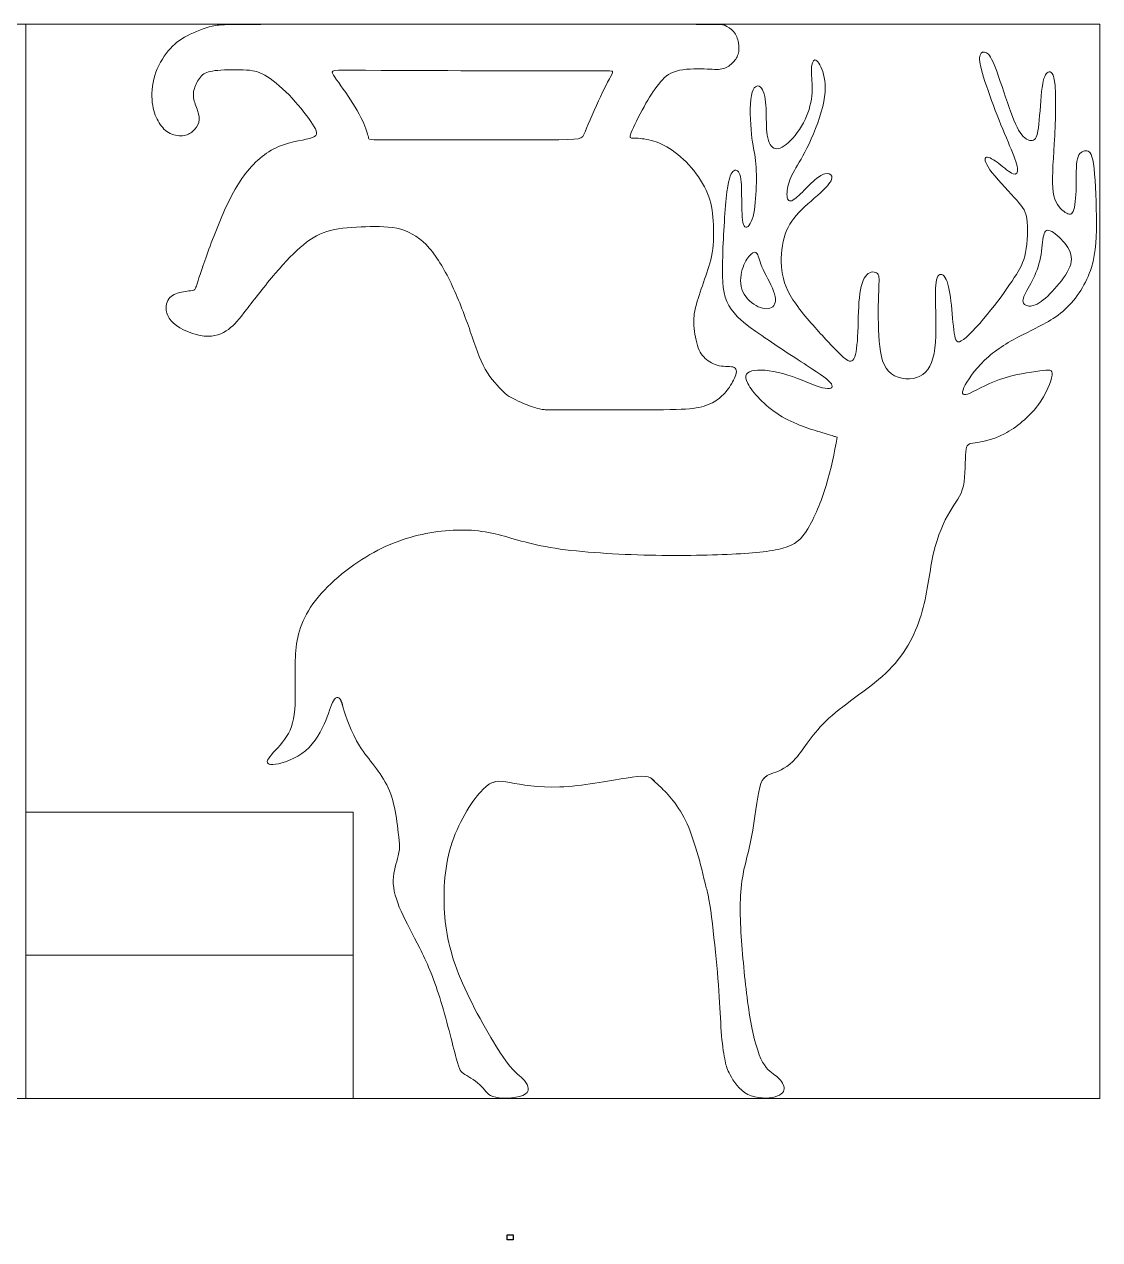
# Model space of a CAD drawing. Header units: centimetres. Extents: x 198 to 498, y 93 to 263.
# Drawn here: x 348 to 498.2, y 93.2 to 262.9 of the extents above; entities that cross this region are included whole.
import ezdxf

# ---------------------------------------------------------------- set-up
doc = ezdxf.new("R2010")
doc.units = ezdxf.units.CM
doc.header["$MEASUREMENT"] = 0
doc.header["$XCLIPFRAME"] = 0
doc.layers.add('layer 1', color=7, linetype='Continuous')
picture_1 = doc.add_image_def('image3.jpg', size_in_pixel=(4555, 3487))

msp = doc.modelspace()

# ---------------------------------------------------------------- linework, layer by layer
at = {"layer": 'layer 1', "color": 250, "lineweight": 9}
for points, knots in [([(348.23172, 112.93583), (348.23172, 112.93583), (198.23172, 112.93583), (198.23172, 112.93583), (198.23172, 112.93583), (198.23172, 112.93583), (198.23172, 262.93583), (198.23172, 262.93583), (198.23172, 262.93583), (198.23172, 262.93583), (348.23172, 262.93583), (348.23172, 262.93583), (348.23172, 262.93583), (348.23172, 262.93583), (348.23172, 112.93583), (348.23172, 112.93583)], [0, 0, 0, 0, 0.2, 0.2, 0.2, 0.2, 0.4, 0.4, 0.4, 0.4, 0.6, 0.6, 0.6, 0.6, 1, 1, 1, 1]), ([(498.23172, 112.93583), (498.23172, 112.93583), (348.23172, 112.93583), (348.23172, 112.93583), (348.23172, 112.93583), (348.23172, 112.93583), (348.23172, 262.93583), (348.23172, 262.93583), (348.23172, 262.93583), (348.23172, 262.93583), (498.23172, 262.93583), (498.23172, 262.93583), (498.23172, 262.93583), (498.23172, 262.93583), (498.23172, 112.93583), (498.23172, 112.93583)], [0, 0, 0, 0, 0.2, 0.2, 0.2, 0.2, 0.4, 0.4, 0.4, 0.4, 0.6, 0.6, 0.6, 0.6, 1, 1, 1, 1]), ([(414.8683, 211.70034), (414.29619, 212.26652), (413.22374, 213.33897), (412.40529, 214.7783), (412.40529, 214.7783), (411.58685, 216.21763), (411.02241, 218.02386), (410.31685, 220.05586), (410.31685, 220.05586), (409.61129, 222.08786), (408.76463, 224.34564), (407.80507, 226.40586), (407.80507, 226.40586), (406.84552, 228.46609), (405.77307, 230.32875), (404.58774, 231.68342), (404.58774, 231.68342), (403.40241, 233.03809), (402.10418, 233.88475), (400.6084, 234.30808), (400.6084, 234.30808), (399.11263, 234.73142), (397.41929, 234.73142), (395.69773, 234.67497), (395.69773, 234.67497), (393.97618, 234.61853), (392.2264, 234.50564), (390.78706, 234.13875), (390.78706, 234.13875), (389.34773, 233.77186), (388.21884, 233.15098), (387.00528, 232.1632), (387.00528, 232.1632), (385.79173, 231.17542), (384.4935, 229.82075), (383.08239, 228.15564), (383.08239, 228.15564), (381.67128, 226.49053), (380.14728, 224.51497), (379.07483, 223.13208), (379.07483, 223.13208), (378.00239, 221.7492), (377.38151, 220.95897), (376.53484, 220.33808), (376.53484, 220.33808), (375.68817, 219.71719), (374.61573, 219.26564), (373.15611, 219.41064), (373.15611, 219.41064), (371.69649, 219.55564), (369.84969, 220.29719), (368.85574, 221.19713), (368.85574, 221.19713), (367.86179, 222.09708), (367.72068, 223.15542), (367.88296, 223.88919), (367.88296, 223.88919), (368.04524, 224.62297), (368.5109, 225.0322), (369.1803, 225.29642), (369.1803, 225.29642), (369.8497, 225.56064), (370.72282, 225.67986), (371.21583, 225.73947), (371.21583, 225.73947), (371.70884, 225.79908), (371.82173, 225.79908), (371.94873, 226.08836), (371.94873, 226.08836), (372.07573, 226.37764), (372.21684, 226.95619), (372.75306, 228.54369), (372.75306, 228.54369), (373.28928, 230.13119), (374.2206, 232.72764), (375.22248, 235.16886), (375.22248, 235.16886), (376.22437, 237.61008), (377.29682, 239.89608), (378.66559, 241.75874), (378.66559, 241.75874), (380.03437, 243.62141), (381.69949, 245.06075), (383.53393, 245.85097), (383.53393, 245.85097), (385.36838, 246.64119), (387.37215, 246.7823), (388.26115, 247.12096), (388.26115, 247.12096), (389.15015, 247.45963), (388.92438, 247.99586), (388.28938, 248.96952), (388.28938, 248.96952), (387.65438, 249.94319), (386.61015, 251.3543), (385.43893, 252.61019), (385.43893, 252.61019), (384.26771, 253.86608), (382.96948, 254.96675), (381.96759, 255.61586), (381.96759, 255.61586), (380.96571, 256.26497), (380.26015, 256.46253), (379.0607, 256.54719), (379.0607, 256.54719), (377.86126, 256.63186), (376.16792, 256.60364), (375.04608, 256.50486), (375.04608, 256.50486), (373.92425, 256.40608), (373.37391, 256.23675), (372.92941, 255.86986), (372.92941, 255.86986), (372.48491, 255.50297), (372.14625, 254.93852), (371.92047, 254.37408), (371.92047, 254.37408), (371.69469, 253.80964), (371.5818, 253.24519), (371.66646, 252.65958), (371.66646, 252.65958), (371.75113, 252.07397), (372.03336, 251.46719), (372.22386, 250.88158), (372.22386, 250.88158), (372.41436, 250.29597), (372.51313, 249.73152), (372.40024, 249.24469), (372.40024, 249.24469), (372.28735, 248.75786), (371.9628, 248.34863), (371.57474, 248.01702), (371.57474, 248.01702), (371.18669, 247.68541), (370.73513, 247.43141), (370.12835, 247.37496), (370.12835, 247.37496), (369.52158, 247.31852), (368.75957, 247.45963), (368.15279, 247.81946), (368.15279, 247.81946), (367.54602, 248.1793), (367.09446, 248.75785), (366.71346, 249.44224), (366.71346, 249.44224), (366.33246, 250.12663), (366.02202, 250.91686), (365.90207, 252.00341), (365.90207, 252.00341), (365.78213, 253.08997), (365.85268, 254.47286), (366.24779, 255.77814), (366.24779, 255.77814), (366.64291, 257.08342), (367.36257, 258.31108), (368.13163, 259.23536), (368.13163, 259.23536), (368.90069, 260.15964), (369.71913, 260.78053), (370.79157, 261.34671), (370.79157, 261.34671), (371.86402, 261.91289), (373.19047, 262.42436), (374.28408, 262.68009), (374.28408, 262.68009), (375.37769, 262.93583), (376.23847, 262.93583), (388.07063, 262.93583), (388.07063, 262.93583), (399.9028, 262.93583), (422.70636, 262.93583), (434.13692, 262.93583), (434.13692, 262.93583), (445.56749, 262.93583), (445.62507, 262.93583), (445.91576, 262.78677), (445.91576, 262.78677), (446.20645, 262.63772), (446.73026, 262.33962), (447.09463, 261.9106), (447.09463, 261.9106), (447.45901, 261.48158), (447.66397, 260.92166), (447.76644, 260.36173), (447.76644, 260.36173), (447.86892, 259.8018), (447.86892, 259.24187), (447.72129, 258.75419), (447.72129, 258.75419), (447.57366, 258.26651), (447.27839, 257.85107), (446.89595, 257.48982), (446.89595, 257.48982), (446.51351, 257.12858), (446.04389, 256.82153), (445.44783, 256.70412), (445.44783, 256.70412), (444.85178, 256.58672), (444.1293, 256.65896), (442.97331, 256.69508), (442.97331, 256.69508), (441.81733, 256.73121), (440.22785, 256.73121), (439.09896, 256.40609), (439.09896, 256.40609), (437.97007, 256.08097), (437.30177, 255.43073), (436.63347, 254.59083), (436.63347, 254.59083), (435.96517, 253.75094), (435.29686, 252.7214), (434.5834, 251.42995), (434.5834, 251.42995), (433.86994, 250.1385), (433.11133, 248.58514), (432.80354, 247.81381), (432.80354, 247.81381), (432.49576, 247.04248), (432.63882, 247.05317), (433.10722, 247.04308), (433.10722, 247.04308), (433.57562, 247.03299), (434.36937, 247.00213), (435.25352, 246.80369), (435.25352, 246.80369), (436.13767, 246.60525), (437.11222, 246.23925), (438.13748, 245.59322), (438.13748, 245.59322), (439.16274, 244.9472), (440.23872, 244.02116), (441.1824, 242.92314), (441.1824, 242.92314), (442.12608, 241.82512), (442.93747, 240.55511), (443.44459, 239.3248), (443.44459, 239.3248), (443.95171, 238.09449), (444.15455, 236.90386), (444.24715, 235.48393), (444.24715, 235.48393), (444.33976, 234.064), (444.32212, 232.41477), (444.10604, 231.03452), (444.10604, 231.03452), (443.88997, 229.65428), (443.47545, 228.54302), (443.05212, 227.34357), (443.05212, 227.34357), (442.62879, 226.14413), (442.19663, 224.85649), (441.91441, 223.87312), (441.91441, 223.87312), (441.63219, 222.88975), (441.4999, 222.21066), (441.53077, 221.24052), (441.53077, 221.24052), (441.56164, 220.27038), (441.75566, 219.0092), (442.05111, 218.08316), (442.05111, 218.08316), (442.34657, 217.15712), (442.74344, 216.56621), (443.30788, 216.1076), (443.30788, 216.1076), (443.87233, 215.64899), (444.60435, 215.32267), (445.39245, 215.21683), (445.39245, 215.21683), (446.18055, 215.111), (447.02473, 215.22566), (447.33341, 214.93021), (447.33341, 214.93021), (447.6421, 214.63476), (447.41529, 213.9292), (447.09021, 213.25892), (447.09021, 213.25892), (446.76514, 212.58865), (446.3418, 211.95364), (445.85232, 211.42006), (445.85232, 211.42006), (445.36284, 210.88649), (444.80722, 210.45434), (444.12812, 210.09715), (444.12812, 210.09715), (443.44902, 209.73997), (442.64645, 209.45774), (441.41173, 209.3034), (441.41173, 209.3034), (440.17701, 209.14906), (438.51014, 209.1226), (435.02205, 209.10937), (435.02205, 209.10937), (431.53396, 209.09614), (426.22465, 209.09614), (423.57881, 209.09393), (423.57881, 209.09393), (420.93297, 209.09172), (420.9506, 209.08731), (420.64853, 209.12479), (420.64853, 209.12479), (420.34646, 209.16227), (419.72469, 209.24164), (418.82731, 209.56355), (418.82731, 209.56355), (417.92993, 209.88547), (416.75695, 210.44991), (416.13456, 210.76209), (416.13456, 210.76209), (415.51218, 211.07427), (415.44041, 211.13417), (414.8683, 211.70034)], [0, 0, 0, 0, 0.012658228, 0.012658228, 0.012658228, 0.012658228, 0.025316456, 0.025316456, 0.025316456, 0.025316456, 0.037974684, 0.037974684, 0.037974684, 0.037974684, 0.050632911, 0.050632911, 0.050632911, 0.050632911, 0.063291139, 0.063291139, 0.063291139, 0.063291139, 0.075949367, 0.075949367, 0.075949367, 0.075949367, 0.088607595, 0.088607595, 0.088607595, 0.088607595, 0.101265823, 0.101265823, 0.101265823, 0.101265823, 0.113924051, 0.113924051, 0.113924051, 0.113924051, 0.126582278, 0.126582278, 0.126582278, 0.126582278, 0.139240506, 0.139240506, 0.139240506, 0.139240506, 0.151898734, 0.151898734, 0.151898734, 0.151898734, 0.164556962, 0.164556962, 0.164556962, 0.164556962, 0.17721519, 0.17721519, 0.17721519, 0.17721519, 0.189873418, 0.189873418, 0.189873418, 0.189873418, 0.202531646, 0.202531646, 0.202531646, 0.202531646, 0.215189873, 0.215189873, 0.215189873, 0.215189873, 0.227848101, 0.227848101, 0.227848101, 0.227848101, 0.240506329, 0.240506329, 0.240506329, 0.240506329, 0.253164557, 0.253164557, 0.253164557, 0.253164557, 0.265822785, 0.265822785, 0.265822785, 0.265822785, 0.278481013, 0.278481013, 0.278481013, 0.278481013, 0.291139241, 0.291139241, 0.291139241, 0.291139241, 0.303797468, 0.303797468, 0.303797468, 0.303797468, 0.316455696, 0.316455696, 0.316455696, 0.316455696, 0.329113924, 0.329113924, 0.329113924, 0.329113924, 0.341772152, 0.341772152, 0.341772152, 0.341772152, 0.35443038, 0.35443038, 0.35443038, 0.35443038, 0.367088608, 0.367088608, 0.367088608, 0.367088608, 0.379746835, 0.379746835, 0.379746835, 0.379746835, 0.392405063, 0.392405063, 0.392405063, 0.392405063, 0.405063291, 0.405063291, 0.405063291, 0.405063291, 0.417721519, 0.417721519, 0.417721519, 0.417721519, 0.430379747, 0.430379747, 0.430379747, 0.430379747, 0.443037975, 0.443037975, 0.443037975, 0.443037975, 0.455696203, 0.455696203, 0.455696203, 0.455696203, 0.46835443, 0.46835443, 0.46835443, 0.46835443, 0.481012658, 0.481012658, 0.481012658, 0.481012658, 0.493670886, 0.493670886, 0.493670886, 0.493670886, 0.506329114, 0.506329114, 0.506329114, 0.506329114, 0.518987342, 0.518987342, 0.518987342, 0.518987342, 0.53164557, 0.53164557, 0.53164557, 0.53164557, 0.544303797, 0.544303797, 0.544303797, 0.544303797, 0.556962025, 0.556962025, 0.556962025, 0.556962025, 0.569620253, 0.569620253, 0.569620253, 0.569620253, 0.582278481, 0.582278481, 0.582278481, 0.582278481, 0.594936709, 0.594936709, 0.594936709, 0.594936709, 0.607594937, 0.607594937, 0.607594937, 0.607594937, 0.620253165, 0.620253165, 0.620253165, 0.620253165, 0.632911392, 0.632911392, 0.632911392, 0.632911392, 0.64556962, 0.64556962, 0.64556962, 0.64556962, 0.658227848, 0.658227848, 0.658227848, 0.658227848, 0.670886076, 0.670886076, 0.670886076, 0.670886076, 0.683544304, 0.683544304, 0.683544304, 0.683544304, 0.696202532, 0.696202532, 0.696202532, 0.696202532, 0.708860759, 0.708860759, 0.708860759, 0.708860759, 0.721518987, 0.721518987, 0.721518987, 0.721518987, 0.734177215, 0.734177215, 0.734177215, 0.734177215, 0.746835443, 0.746835443, 0.746835443, 0.746835443, 0.759493671, 0.759493671, 0.759493671, 0.759493671, 0.772151899, 0.772151899, 0.772151899, 0.772151899, 0.784810127, 0.784810127, 0.784810127, 0.784810127, 0.797468354, 0.797468354, 0.797468354, 0.797468354, 0.810126582, 0.810126582, 0.810126582, 0.810126582, 0.82278481, 0.82278481, 0.82278481, 0.82278481, 0.835443038, 0.835443038, 0.835443038, 0.835443038, 0.848101266, 0.848101266, 0.848101266, 0.848101266, 0.860759494, 0.860759494, 0.860759494, 0.860759494, 0.873417722, 0.873417722, 0.873417722, 0.873417722, 0.886075949, 0.886075949, 0.886075949, 0.886075949, 0.898734177, 0.898734177, 0.898734177, 0.898734177, 0.911392405, 0.911392405, 0.911392405, 0.911392405, 0.924050633, 0.924050633, 0.924050633, 0.924050633, 0.936708861, 0.936708861, 0.936708861, 0.936708861, 0.949367089, 0.949367089, 0.949367089, 0.949367089, 0.962025316, 0.962025316, 0.962025316, 0.962025316, 0.974683544, 0.974683544, 0.974683544, 0.974683544, 1, 1, 1, 1]), ([(443.27494, 142.37642), (443.36004, 142.12959), (443.44632, 141.80009), (443.53371, 141.37351), (443.53371, 141.37351), (443.85027, 139.82839), (444.18184, 137.00955), (444.46078, 134.37156), (444.46078, 134.37156), (444.73964, 131.73356), (444.96568, 129.2764), (445.10131, 127.14339), (445.10131, 127.14339), (445.23702, 125.01038), (445.28232, 123.20153), (445.4135, 121.68845), (445.4135, 121.68845), (445.54468, 120.17528), (445.76175, 118.95799), (445.91549, 118.17602), (445.91549, 118.17602), (446.06932, 117.39397), (446.15982, 117.04726), (446.60448, 116.23325), (446.60448, 116.23325), (447.04921, 115.41924), (447.8481, 114.13793), (449.06907, 113.51236), (449.06907, 113.51236), (450.29013, 112.88679), (451.93328, 112.91687), (452.91309, 113.18068), (452.91309, 113.18068), (453.89289, 113.4445), (454.20944, 113.94197), (454.1491, 114.47712), (454.1491, 114.47712), (454.08885, 115.01227), (453.65172, 115.58503), (453.07888, 116.04481), (453.07888, 116.04481), (452.50612, 116.50458), (451.79757, 116.8513), (451.15388, 118.01775), (451.15388, 118.01775), (450.51019, 119.18411), (449.93137, 121.17022), (449.46099, 123.82898), (449.46099, 123.82898), (448.9907, 126.48774), (448.62886, 129.81916), (448.35001, 133.1129), (448.35001, 133.1129), (448.07115, 136.40663), (447.87519, 139.66267), (448.139, 142.30819), (448.139, 142.30819), (448.40282, 144.95371), (449.12642, 146.98878), (449.60875, 149.4685), (449.60875, 149.4685), (450.09118, 151.94822), (450.33243, 154.8726), (450.75444, 156.4102), (450.75444, 156.4102), (451.17653, 157.94781), (451.77954, 158.09847), (452.6538, 158.39998), (452.6538, 158.39998), (453.52814, 158.70148), (454.67374, 159.15365), (455.8043, 160.45), (455.8043, 160.45), (456.93494, 161.74644), (458.05037, 163.88706), (460.40199, 166.02758), (460.40199, 166.02758), (462.75361, 168.16811), (466.34124, 170.30873), (468.81344, 172.79589), (468.81344, 172.79589), (471.28573, 175.28313), (472.6425, 178.11709), (473.44147, 180.98112), (473.44147, 180.98112), (474.24044, 183.84525), (474.4817, 186.73945), (475.03941, 189.15132), (475.03941, 189.15132), (475.59721, 191.56327), (476.47147, 193.49271), (477.28548, 194.8494), (477.28548, 194.8494), (478.09949, 196.20608), (478.85326, 196.99001), (479.18493, 198.47481), (479.18493, 198.47481), (479.5166, 199.95968), (479.42618, 202.14542), (479.52421, 203.24581), (479.52421, 203.24581), (479.62223, 204.34628), (479.90869, 204.36141), (480.82064, 204.49704), (480.82064, 204.49704), (481.73268, 204.63275), (483.2702, 204.88896), (484.92839, 205.7557), (484.92839, 205.7557), (486.58658, 206.62253), (488.36535, 208.0998), (489.58633, 209.71269), (489.58633, 209.71269), (490.80739, 211.32567), (491.47073, 213.07428), (491.57619, 213.92598), (491.57619, 213.92598), (491.68173, 214.77768), (491.22956, 214.73247), (489.86527, 214.54403), (489.86527, 214.54403), (488.50106, 214.35559), (486.22482, 214.024), (484.25761, 213.33058), (484.25761, 213.33058), (482.29039, 212.63715), (480.63229, 211.58197), (479.78059, 211.30311), (479.78059, 211.30311), (478.92889, 211.02425), (478.8836, 211.52163), (479.44883, 212.56929), (479.44883, 212.56929), (480.01415, 213.61696), (481.18992, 215.21473), (482.68223, 216.5186), (482.68223, 216.5186), (484.17463, 217.82255), (485.98348, 218.83252), (487.87148, 219.78216), (487.87148, 219.78216), (489.75956, 220.73188), (491.72677, 221.62127), (493.38112, 223.12862), (493.38112, 223.12862), (495.03555, 224.63606), (496.37719, 226.76147), (497.07062, 228.96977), (497.07062, 228.96977), (497.76404, 231.17815), (497.80925, 233.46943), (497.77156, 236.14136), (497.77156, 236.14136), (497.73388, 238.81328), (497.61329, 241.86593), (497.36076, 243.48643), (497.36076, 243.48643), (497.10831, 245.10693), (496.7239, 245.29529), (496.28293, 245.2764), (496.28293, 245.2764), (495.84204, 245.2576), (495.34457, 245.03156), (495.12596, 244.13456), (495.12596, 244.13456), (494.90744, 243.23765), (494.96769, 241.66997), (494.94128, 240.20774), (494.94128, 240.20774), (494.91496, 238.74551), (494.8019, 237.38882), (494.51919, 236.79709), (494.51919, 236.79709), (494.23658, 236.20545), (493.7844, 236.37885), (493.21532, 236.8235), (493.21532, 236.8235), (492.64624, 237.26824), (491.96042, 237.98423), (491.73045, 239.51047), (491.73045, 239.51047), (491.50056, 241.0367), (491.72669, 243.3732), (491.89248, 246.25988), (491.89248, 246.25988), (492.05827, 249.14657), (492.16373, 252.58353), (491.99794, 254.39999), (491.99794, 254.39999), (491.83214, 256.21646), (491.39493, 256.41242), (491.03317, 256.23902), (491.03317, 256.23902), (490.67142, 256.0657), (490.38496, 255.52303), (490.189, 254.11353), (490.189, 254.11353), (489.99303, 252.70412), (489.88758, 250.42787), (489.73682, 248.99581), (489.73682, 248.99581), (489.58607, 247.56375), (489.39011, 246.97587), (488.97554, 246.77991), (488.97554, 246.77991), (488.56106, 246.58395), (487.92788, 246.77991), (487.34, 247.51854), (487.34, 247.51854), (486.75212, 248.25718), (486.20944, 249.53849), (485.57626, 251.3323), (485.57626, 251.3323), (484.94317, 253.12621), (484.21966, 255.43253), (483.67699, 256.84194), (483.67699, 256.84194), (483.13432, 258.25144), (482.77248, 258.76404), (482.40312, 258.96752), (482.40312, 258.96752), (482.03384, 259.171), (481.65696, 259.06545), (481.51373, 258.63584), (481.51373, 258.63584), (481.3705, 258.20623), (481.461, 257.45247), (481.85292, 256.08827), (481.85292, 256.08827), (482.24484, 254.72406), (482.93827, 252.74932), (483.64674, 250.91021), (483.64674, 250.91021), (484.35529, 249.07119), (485.0788, 247.36779), (485.65164, 245.98846), (485.65164, 245.98846), (486.22448, 244.60921), (486.64657, 243.55403), (486.74451, 242.86812), (486.74451, 242.86812), (486.84253, 242.1823), (486.6164, 241.86567), (486.12646, 242.05411), (486.12646, 242.05411), (485.6366, 242.24255), (484.88284, 242.93598), (484.15924, 243.48617), (484.15924, 243.48617), (483.43573, 244.03637), (482.74231, 244.44342), (482.41064, 244.36804), (482.41064, 244.36804), (482.07905, 244.29266), (482.10922, 243.73486), (482.90058, 242.62687), (482.90058, 242.62687), (483.69203, 241.51896), (485.24468, 239.86085), (486.27721, 238.76038), (486.27721, 238.76038), (487.30983, 237.65999), (487.82242, 237.11731), (488.03719, 235.83216), (488.03719, 235.83216), (488.25203, 234.54709), (488.16905, 232.51954), (487.88267, 231.07987), (487.88267, 231.07987), (487.59629, 229.64029), (487.10635, 228.78859), (486.30746, 227.56377), (486.30746, 227.56377), (485.50858, 226.33903), (484.40058, 224.74109), (483.04766, 223.05274), (483.04766, 223.05274), (481.69482, 221.36446), (480.09688, 219.58569), (479.19245, 218.91482), (479.19245, 218.91482), (478.28802, 218.24404), (478.07693, 218.68126), (477.91114, 219.81934), (477.91114, 219.81934), (477.74535, 220.9575), (477.62476, 222.79653), (477.44384, 224.29644), (477.44384, 224.29644), (477.26301, 225.79636), (477.02175, 226.957), (476.65239, 227.5524), (476.65239, 227.5524), (476.28312, 228.14789), (475.78565, 228.17806), (475.52936, 227.53736), (475.52936, 227.53736), (475.27314, 226.89675), (475.25802, 225.58527), (475.30323, 223.58037), (475.30323, 223.58037), (475.34852, 221.57547), (475.45398, 218.87722), (475.09975, 216.98538), (475.09975, 216.98538), (474.74551, 215.09354), (473.9315, 214.00819), (472.67275, 213.60115), (472.67275, 213.60115), (471.41409, 213.19418), (469.71069, 213.46552), (468.73089, 214.49805), (468.73089, 214.49805), (467.75108, 215.53067), (467.49479, 217.32457), (467.38172, 219.47262), (467.38172, 219.47262), (467.26874, 221.62076), (467.29882, 224.12304), (467.35907, 225.66817), (467.35907, 225.66817), (467.41941, 227.2133), (467.50991, 227.80118), (467.20841, 228.11772), (467.20841, 228.11772), (466.9069, 228.43427), (466.21348, 228.47956), (465.69336, 227.95945), (465.69336, 227.95945), (465.17334, 227.43942), (464.82662, 226.35408), (464.66083, 224.74861), (464.66083, 224.74861), (464.49504, 223.14324), (464.51008, 221.01775), (464.41966, 219.34452), (464.41966, 219.34452), (464.32924, 217.67129), (464.1332, 216.45023), (463.75632, 216.05079), (463.75632, 216.05079), (463.37952, 215.65134), (462.82172, 216.07335), (462.16598, 216.68388), (462.16598, 216.68388), (461.51033, 217.29441), (460.75657, 218.09329), (459.49406, 219.46878), (459.49406, 219.46878), (458.23163, 220.84435), (456.46029, 222.79653), (455.37495, 224.48104), (455.37495, 224.48104), (454.2896, 226.16564), (453.89007, 227.58257), (453.78077, 229.12018), (453.78077, 229.12018), (453.67155, 230.65778), (453.85238, 232.31597), (454.31216, 233.64249), (454.31216, 233.64249), (454.77194, 234.96909), (455.51057, 235.96394), (456.59592, 237.03425), (456.59592, 237.03425), (457.68127, 238.10455), (459.11333, 239.25015), (459.91982, 240.0792), (459.91982, 240.0792), (460.72631, 240.90834), (460.90715, 241.42085), (460.8016, 241.7374), (460.8016, 241.7374), (460.69615, 242.05394), (460.30414, 242.17461), (459.83684, 242.05403), (459.83684, 242.05403), (459.36954, 241.93344), (458.82687, 241.5716), (458.19369, 240.99124), (458.19369, 240.99124), (457.5606, 240.41088), (456.83709, 239.61199), (456.21904, 239.03915), (456.21904, 239.03915), (455.60099, 238.46631), (455.08848, 238.1196), (454.80962, 238.31556), (454.80962, 238.31556), (454.53077, 238.51152), (454.48547, 239.25015), (454.6211, 240.01896), (454.6211, 240.01896), (454.75681, 240.78776), (455.07344, 241.58664), (455.59347, 242.52876), (455.59347, 242.52876), (456.11358, 243.47096), (456.83709, 244.55631), (457.64358, 246.26723), (457.64358, 246.26723), (458.45007, 247.97823), (459.33937, 250.31473), (459.69361, 252.15384), (459.69361, 252.15384), (460.04784, 253.99295), (459.86701, 255.3345), (459.55038, 256.32944), (459.55038, 256.32944), (459.23383, 257.32437), (458.78166, 257.9725), (458.46503, 257.9725), (458.46503, 257.9725), (458.14848, 257.9725), (457.96765, 257.32437), (457.96004, 256.47267), (457.96004, 256.47267), (457.95252, 255.62097), (458.1184, 254.5657), (458.05054, 253.38233), (458.05054, 253.38233), (457.98269, 252.19904), (457.68127, 250.88765), (457.07826, 249.6289), (457.07826, 249.6289), (456.47534, 248.37024), (455.57082, 247.16422), (454.75681, 246.41807), (454.75681, 246.41807), (453.9428, 245.67191), (453.21929, 245.38545), (452.69918, 245.64926), (452.69918, 245.64926), (452.17915, 245.91308), (451.86252, 246.72709), (451.74193, 247.85765), (451.74193, 247.85765), (451.62135, 248.98821), (451.69673, 250.4354), (451.60622, 251.64133), (451.60622, 251.64133), (451.51581, 252.84726), (451.2596, 253.81203), (450.83751, 254.1813), (450.83751, 254.1813), (450.41542, 254.55066), (449.82753, 254.32453), (449.57876, 252.99793), (449.57876, 252.99793), (449.33007, 251.67141), (449.42057, 249.2445), (449.59388, 247.60135), (449.59388, 247.60135), (449.76728, 245.95829), (450.02349, 245.09907), (450.15912, 243.9157), (450.15912, 243.9157), (450.29483, 242.73241), (450.30996, 241.22497), (450.2421, 239.71754), (450.2421, 239.71754), (450.17425, 238.2101), (450.02349, 236.70266), (449.69182, 235.73038), (449.69182, 235.73038), (449.36024, 234.75809), (448.84764, 234.32096), (448.56879, 234.77313), (448.56879, 234.77313), (448.28993, 235.22539), (448.24472, 236.56703), (448.22959, 237.96893), (448.22959, 237.96893), (448.21455, 239.37082), (448.22968, 240.83305), (448.04876, 241.6621), (448.04876, 241.6621), (447.86784, 242.49124), (447.49104, 242.6872), (447.13672, 242.49124), (447.13672, 242.49124), (446.78249, 242.29528), (446.4509, 241.70731), (446.17196, 239.52158), (446.17196, 239.52158), (445.8931, 237.33584), (445.66689, 233.55216), (445.56887, 230.66547), (445.56887, 230.66547), (445.47093, 227.77879), (445.50101, 225.78893), (446.14923, 224.23628), (446.14923, 224.23628), (446.79745, 222.68363), (448.06363, 221.5682), (450.18912, 220.05324), (450.18912, 220.05324), (452.31461, 218.53828), (455.29931, 216.6238), (457.32678, 215.29728), (457.32678, 215.29728), (459.35433, 213.97076), (460.42455, 213.23204), (460.74862, 212.71193), (460.74862, 212.71193), (461.07277, 212.1919), (460.65077, 211.89048), (459.49756, 212.1919), (459.49756, 212.1919), (458.34436, 212.49341), (456.46012, 213.39792), (454.65118, 213.96316), (454.65118, 213.96316), (452.84224, 214.52848), (451.10867, 214.75461), (450.01572, 214.61137), (450.01572, 214.61137), (448.92285, 214.46823), (448.47068, 213.95564), (449.09625, 212.75722), (449.09625, 212.75722), (449.72182, 211.55881), (451.42522, 209.67458), (453.49789, 208.37062), (453.49789, 208.37062), (455.57065, 207.06675), (458.01277, 206.34315), (459.41842, 205.925), (459.41842, 205.925), (460.82408, 205.50684), (461.19335, 205.39394), (461.37795, 205.33754), (461.37795, 205.33754), (461.56263, 205.28114), (461.56263, 205.28114), (461.56263, 205.28114)], [0, 0, 0, 0, 0.007407407, 0.007407407, 0.007407407, 0.007407407, 0.014814815, 0.014814815, 0.014814815, 0.014814815, 0.022222222, 0.022222222, 0.022222222, 0.022222222, 0.02962963, 0.02962963, 0.02962963, 0.02962963, 0.037037037, 0.037037037, 0.037037037, 0.037037037, 0.044444444, 0.044444444, 0.044444444, 0.044444444, 0.051851852, 0.051851852, 0.051851852, 0.051851852, 0.059259259, 0.059259259, 0.059259259, 0.059259259, 0.066666667, 0.066666667, 0.066666667, 0.066666667, 0.074074074, 0.074074074, 0.074074074, 0.074074074, 0.081481481, 0.081481481, 0.081481481, 0.081481481, 0.088888889, 0.088888889, 0.088888889, 0.088888889, 0.096296296, 0.096296296, 0.096296296, 0.096296296, 0.103703704, 0.103703704, 0.103703704, 0.103703704, 0.111111111, 0.111111111, 0.111111111, 0.111111111, 0.118518519, 0.118518519, 0.118518519, 0.118518519, 0.125925926, 0.125925926, 0.125925926, 0.125925926, 0.133333333, 0.133333333, 0.133333333, 0.133333333, 0.140740741, 0.140740741, 0.140740741, 0.140740741, 0.148148148, 0.148148148, 0.148148148, 0.148148148, 0.155555556, 0.155555556, 0.155555556, 0.155555556, 0.162962963, 0.162962963, 0.162962963, 0.162962963, 0.17037037, 0.17037037, 0.17037037, 0.17037037, 0.177777778, 0.177777778, 0.177777778, 0.177777778, 0.185185185, 0.185185185, 0.185185185, 0.185185185, 0.192592593, 0.192592593, 0.192592593, 0.192592593, 0.2, 0.2, 0.2, 0.2, 0.207407407, 0.207407407, 0.207407407, 0.207407407, 0.214814815, 0.214814815, 0.214814815, 0.214814815, 0.222222222, 0.222222222, 0.222222222, 0.222222222, 0.22962963, 0.22962963, 0.22962963, 0.22962963, 0.237037037, 0.237037037, 0.237037037, 0.237037037, 0.244444444, 0.244444444, 0.244444444, 0.244444444, 0.251851852, 0.251851852, 0.251851852, 0.251851852, 0.259259259, 0.259259259, 0.259259259, 0.259259259, 0.266666667, 0.266666667, 0.266666667, 0.266666667, 0.274074074, 0.274074074, 0.274074074, 0.274074074, 0.281481481, 0.281481481, 0.281481481, 0.281481481, 0.288888889, 0.288888889, 0.288888889, 0.288888889, 0.296296296, 0.296296296, 0.296296296, 0.296296296, 0.303703704, 0.303703704, 0.303703704, 0.303703704, 0.311111111, 0.311111111, 0.311111111, 0.311111111, 0.318518519, 0.318518519, 0.318518519, 0.318518519, 0.325925926, 0.325925926, 0.325925926, 0.325925926, 0.333333333, 0.333333333, 0.333333333, 0.333333333, 0.340740741, 0.340740741, 0.340740741, 0.340740741, 0.348148148, 0.348148148, 0.348148148, 0.348148148, 0.355555556, 0.355555556, 0.355555556, 0.355555556, 0.362962963, 0.362962963, 0.362962963, 0.362962963, 0.37037037, 0.37037037, 0.37037037, 0.37037037, 0.377777778, 0.377777778, 0.377777778, 0.377777778, 0.385185185, 0.385185185, 0.385185185, 0.385185185, 0.392592593, 0.392592593, 0.392592593, 0.392592593, 0.4, 0.4, 0.4, 0.4, 0.407407407, 0.407407407, 0.407407407, 0.407407407, 0.414814815, 0.414814815, 0.414814815, 0.414814815, 0.422222222, 0.422222222, 0.422222222, 0.422222222, 0.42962963, 0.42962963, 0.42962963, 0.42962963, 0.437037037, 0.437037037, 0.437037037, 0.437037037, 0.444444444, 0.444444444, 0.444444444, 0.444444444, 0.451851852, 0.451851852, 0.451851852, 0.451851852, 0.459259259, 0.459259259, 0.459259259, 0.459259259, 0.466666667, 0.466666667, 0.466666667, 0.466666667, 0.474074074, 0.474074074, 0.474074074, 0.474074074, 0.481481481, 0.481481481, 0.481481481, 0.481481481, 0.488888889, 0.488888889, 0.488888889, 0.488888889, 0.496296296, 0.496296296, 0.496296296, 0.496296296, 0.503703704, 0.503703704, 0.503703704, 0.503703704, 0.511111111, 0.511111111, 0.511111111, 0.511111111, 0.518518519, 0.518518519, 0.518518519, 0.518518519, 0.525925926, 0.525925926, 0.525925926, 0.525925926, 0.533333333, 0.533333333, 0.533333333, 0.533333333, 0.540740741, 0.540740741, 0.540740741, 0.540740741, 0.548148148, 0.548148148, 0.548148148, 0.548148148, 0.555555556, 0.555555556, 0.555555556, 0.555555556, 0.562962963, 0.562962963, 0.562962963, 0.562962963, 0.57037037, 0.57037037, 0.57037037, 0.57037037, 0.577777778, 0.577777778, 0.577777778, 0.577777778, 0.585185185, 0.585185185, 0.585185185, 0.585185185, 0.592592593, 0.592592593, 0.592592593, 0.592592593, 0.6, 0.6, 0.6, 0.6, 0.607407407, 0.607407407, 0.607407407, 0.607407407, 0.614814815, 0.614814815, 0.614814815, 0.614814815, 0.622222222, 0.622222222, 0.622222222, 0.622222222, 0.62962963, 0.62962963, 0.62962963, 0.62962963, 0.637037037, 0.637037037, 0.637037037, 0.637037037, 0.644444444, 0.644444444, 0.644444444, 0.644444444, 0.651851852, 0.651851852, 0.651851852, 0.651851852, 0.659259259, 0.659259259, 0.659259259, 0.659259259, 0.666666667, 0.666666667, 0.666666667, 0.666666667, 0.674074074, 0.674074074, 0.674074074, 0.674074074, 0.681481481, 0.681481481, 0.681481481, 0.681481481, 0.688888889, 0.688888889, 0.688888889, 0.688888889, 0.696296296, 0.696296296, 0.696296296, 0.696296296, 0.703703704, 0.703703704, 0.703703704, 0.703703704, 0.711111111, 0.711111111, 0.711111111, 0.711111111, 0.718518519, 0.718518519, 0.718518519, 0.718518519, 0.725925926, 0.725925926, 0.725925926, 0.725925926, 0.733333333, 0.733333333, 0.733333333, 0.733333333, 0.740740741, 0.740740741, 0.740740741, 0.740740741, 0.748148148, 0.748148148, 0.748148148, 0.748148148, 0.755555556, 0.755555556, 0.755555556, 0.755555556, 0.762962963, 0.762962963, 0.762962963, 0.762962963, 0.77037037, 0.77037037, 0.77037037, 0.77037037, 0.777777778, 0.777777778, 0.777777778, 0.777777778, 0.785185185, 0.785185185, 0.785185185, 0.785185185, 0.792592593, 0.792592593, 0.792592593, 0.792592593, 0.8, 0.8, 0.8, 0.8, 0.807407407, 0.807407407, 0.807407407, 0.807407407, 0.814814815, 0.814814815, 0.814814815, 0.814814815, 0.822222222, 0.822222222, 0.822222222, 0.822222222, 0.82962963, 0.82962963, 0.82962963, 0.82962963, 0.837037037, 0.837037037, 0.837037037, 0.837037037, 0.844444444, 0.844444444, 0.844444444, 0.844444444, 0.851851852, 0.851851852, 0.851851852, 0.851851852, 0.859259259, 0.859259259, 0.859259259, 0.859259259, 0.866666667, 0.866666667, 0.866666667, 0.866666667, 0.874074074, 0.874074074, 0.874074074, 0.874074074, 0.881481481, 0.881481481, 0.881481481, 0.881481481, 0.888888889, 0.888888889, 0.888888889, 0.888888889, 0.896296296, 0.896296296, 0.896296296, 0.896296296, 0.903703704, 0.903703704, 0.903703704, 0.903703704, 0.911111111, 0.911111111, 0.911111111, 0.911111111, 0.918518519, 0.918518519, 0.918518519, 0.918518519, 0.925925926, 0.925925926, 0.925925926, 0.925925926, 0.933333333, 0.933333333, 0.933333333, 0.933333333, 0.940740741, 0.940740741, 0.940740741, 0.940740741, 0.948148148, 0.948148148, 0.948148148, 0.948148148, 0.955555556, 0.955555556, 0.955555556, 0.955555556, 0.962962963, 0.962962963, 0.962962963, 0.962962963, 0.97037037, 0.97037037, 0.97037037, 0.97037037, 0.977777778, 0.977777778, 0.977777778, 0.977777778, 0.985185185, 0.985185185, 0.985185185, 0.985185185, 1, 1, 1, 1]), ([(421.0498, 246.81965), (416.13957, 246.82186), (406.24415, 246.82186), (401.26234, 246.80217), (401.26234, 246.80217), (396.28054, 246.78249), (396.21234, 246.74312), (396.11532, 247.0518), (396.11532, 247.0518), (396.01831, 247.36048), (395.89248, 248.01722), (395.43268, 249.06878), (395.43268, 249.06878), (394.97289, 250.12034), (394.17914, 251.56673), (393.27074, 252.9161), (393.27074, 252.9161), (392.36234, 254.26548), (391.33928, 255.51784), (391.0747, 256.0911), (391.0747, 256.0911), (390.81012, 256.66437), (391.304, 256.55853), (397.88331, 256.50561), (397.88331, 256.50561), (404.46262, 256.4527), (417.12735, 256.4527), (423.54791, 256.4527), (423.54791, 256.4527), (429.96847, 256.4527), (430.14485, 256.4527), (430.18013, 256.33804), (430.18013, 256.33804), (430.21541, 256.22339), (430.10957, 255.99409), (429.85381, 255.51784), (429.85381, 255.51784), (429.59805, 255.04159), (429.19235, 254.31839), (428.49341, 252.8257), (428.49341, 252.8257), (427.79448, 251.33301), (426.80229, 249.07083), (426.34368, 247.94194), (426.34368, 247.94194), (425.88507, 246.81305), (425.96003, 246.81745), (421.0498, 246.81965)], [0, 0, 0, 0, 0.076923077, 0.076923077, 0.076923077, 0.076923077, 0.153846154, 0.153846154, 0.153846154, 0.153846154, 0.230769231, 0.230769231, 0.230769231, 0.230769231, 0.307692308, 0.307692308, 0.307692308, 0.307692308, 0.384615385, 0.384615385, 0.384615385, 0.384615385, 0.461538462, 0.461538462, 0.461538462, 0.461538462, 0.538461538, 0.538461538, 0.538461538, 0.538461538, 0.615384615, 0.615384615, 0.615384615, 0.615384615, 0.692307692, 0.692307692, 0.692307692, 0.692307692, 0.769230769, 0.769230769, 0.769230769, 0.769230769, 0.846153846, 0.846153846, 0.846153846, 0.846153846, 1, 1, 1, 1]), ([(488.01061, 223.66335), (488.41766, 223.52773), (489.02058, 223.57293), (489.76674, 224.03271), (489.76674, 224.03271), (490.51298, 224.49249), (491.40236, 225.36675), (492.25406, 226.36168), (492.25406, 226.36168), (493.10576, 227.35661), (493.91977, 228.47204), (494.18359, 229.44433), (494.18359, 229.44433), (494.44741, 230.41661), (494.16094, 231.24575), (493.58058, 232.05976), (493.58058, 232.05976), (493.00022, 232.87377), (492.12596, 233.67266), (491.52295, 234.00433), (491.52295, 234.00433), (490.91994, 234.336), (490.58835, 234.20029), (490.40743, 233.49934), (490.40743, 233.49934), (490.22651, 232.7984), (490.19643, 231.53221), (489.96278, 230.35636), (489.96278, 230.35636), (489.72913, 229.1806), (489.29192, 228.09525), (488.79445, 227.12296), (488.79445, 227.12296), (488.29707, 226.15068), (487.73927, 225.29137), (487.56587, 224.70349), (487.56587, 224.70349), (487.39256, 224.11561), (487.60364, 223.79906), (488.01061, 223.66335)], [0, 0, 0, 0, 0.090909091, 0.090909091, 0.090909091, 0.090909091, 0.181818182, 0.181818182, 0.181818182, 0.181818182, 0.272727273, 0.272727273, 0.272727273, 0.272727273, 0.363636364, 0.363636364, 0.363636364, 0.363636364, 0.454545455, 0.454545455, 0.454545455, 0.454545455, 0.545454545, 0.545454545, 0.545454545, 0.545454545, 0.636363636, 0.636363636, 0.636363636, 0.636363636, 0.727272727, 0.727272727, 0.727272727, 0.727272727, 0.818181818, 0.818181818, 0.818181818, 0.818181818, 1, 1, 1, 1]), ([(450.38508, 230.90664), (450.59608, 230.55241), (450.73179, 229.75352), (451.21413, 228.69074), (451.21413, 228.69074), (451.69647, 227.62804), (452.52561, 226.30152), (452.82703, 225.30659), (452.82703, 225.30659), (453.12853, 224.31174), (452.90249, 223.6484), (452.38238, 223.36954), (452.38238, 223.36954), (451.86235, 223.09068), (451.04834, 223.19622), (450.2268, 223.66352), (450.2268, 223.66352), (449.40527, 224.13082), (448.57614, 224.95996), (448.25207, 225.96232), (448.25207, 225.96232), (447.928, 226.96478), (448.10884, 228.14063), (448.41786, 229.02241), (448.41786, 229.02241), (448.72689, 229.90428), (449.1641, 230.49216), (449.52586, 230.83127), (449.52586, 230.83127), (449.88761, 231.17046), (450.17408, 231.26096), (450.38508, 230.90664)], [0, 0, 0, 0, 0.111111111, 0.111111111, 0.111111111, 0.111111111, 0.222222222, 0.222222222, 0.222222222, 0.222222222, 0.333333333, 0.333333333, 0.333333333, 0.333333333, 0.444444444, 0.444444444, 0.444444444, 0.444444444, 0.555555556, 0.555555556, 0.555555556, 0.555555556, 0.666666667, 0.666666667, 0.666666667, 0.666666667, 0.777777778, 0.777777778, 0.777777778, 0.777777778, 1, 1, 1, 1]), ([(461.56263, 205.28114), (461.14054, 203.05019), (460.71845, 200.81916), (460.02502, 198.55804), (460.02502, 198.55804), (459.3316, 196.29693), (458.36683, 194.00556), (457.46232, 192.49812), (457.46232, 192.49812), (456.55789, 190.99069), (455.7138, 190.26718), (453.99527, 189.78475), (453.99527, 189.78475), (452.27683, 189.30241), (449.68405, 189.06124), (446.18674, 188.91049), (446.18674, 188.91049), (442.68953, 188.75974), (438.28789, 188.69949), (433.67515, 188.85016), (433.67515, 188.85016), (429.06242, 189.00091), (424.2386, 189.36275), (420.80172, 189.99584), (420.80172, 189.99584), (417.36476, 190.62893), (415.31465, 191.53345), (412.87261, 191.98562), (412.87261, 191.98562), (410.43058, 192.43787), (407.59662, 192.43787), (404.67225, 191.92537), (404.67225, 191.92537), (401.74779, 191.41286), (398.73291, 190.38776), (395.71804, 188.54865), (395.71804, 188.54865), (392.70316, 186.70963), (389.68837, 184.05659), (388.0001, 181.52405), (388.0001, 181.52405), (386.31174, 178.9916), (385.9499, 176.57965), (385.85948, 174.10745), (385.85948, 174.10745), (385.76907, 171.63533), (385.9499, 169.1028), (385.79915, 167.2336), (385.79915, 167.2336), (385.6484, 165.36441), (385.16606, 164.15848), (384.38221, 163.07313), (384.38221, 163.07313), (383.59829, 161.98778), (382.51294, 161.02302), (382.12101, 160.38984), (382.12101, 160.38984), (381.72909, 159.75675), (382.03051, 159.45533), (383.08578, 159.60608), (383.08578, 159.60608), (384.14096, 159.75683), (385.9499, 160.35976), (387.30659, 161.50536), (387.30659, 161.50536), (388.66327, 162.65104), (389.56779, 164.3394), (390.14063, 165.72617), (390.14063, 165.72617), (390.71339, 167.11302), (390.95456, 168.19837), (391.34648, 168.68071), (391.34648, 168.68071), (391.72993, 169.1527), (392.25768, 169.04747), (392.50626, 167.6592)], [0, 0, 0, 0, 0.05, 0.05, 0.05, 0.05, 0.1, 0.1, 0.1, 0.1, 0.15, 0.15, 0.15, 0.15, 0.2, 0.2, 0.2, 0.2, 0.25, 0.25, 0.25, 0.25, 0.3, 0.3, 0.3, 0.3, 0.35, 0.35, 0.35, 0.35, 0.4, 0.4, 0.4, 0.4, 0.45, 0.45, 0.45, 0.45, 0.5, 0.5, 0.5, 0.5, 0.55, 0.55, 0.55, 0.55, 0.6, 0.6, 0.6, 0.6, 0.65, 0.65, 0.65, 0.65, 0.7, 0.7, 0.7, 0.7, 0.75, 0.75, 0.75, 0.75, 0.8, 0.8, 0.8, 0.8, 0.85, 0.85, 0.85, 0.85, 0.9, 0.9, 0.9, 0.9, 1, 1, 1, 1]), ([(400.42441, 148.43374), (400.14359, 151.25365), (399.86276, 154.07357), (398.84922, 156.31255), (398.84922, 156.31255), (397.83569, 158.55154), (396.08944, 160.20959), (394.86039, 162.16078), (394.86039, 162.16078), (393.63135, 164.11197), (392.91951, 166.3563), (392.56359, 167.47846), (392.56359, 167.47846), (392.20767, 168.60062), (392.20767, 168.60062), (392.20767, 168.60062)], [0, 0, 0, 0, 0.2, 0.2, 0.2, 0.2, 0.4, 0.4, 0.4, 0.4, 0.6, 0.6, 0.6, 0.6, 1, 1, 1, 1]), ([(400.42441, 148.43374), (400.48356, 148.01791), (400.41669, 147.45337), (400.25531, 146.80794), (400.25531, 146.80794), (400.01408, 145.84318), (399.56188, 144.6975), (399.54684, 143.40114), (399.54684, 143.40114), (399.53171, 142.10479), (399.9538, 140.65761), (400.64723, 139.08992), (400.64723, 139.08992), (401.34066, 137.52215), (402.30542, 135.83387), (403.25514, 133.93451), (403.25514, 133.93451), (404.20478, 132.03507), (405.13938, 129.92471), (406.04816, 127.03033), (406.04816, 127.03033), (406.95695, 124.13595), (407.83993, 120.45773), (408.34175, 118.58845), (408.34175, 118.58845), (408.84349, 116.71909), (408.96408, 116.65884), (409.56709, 116.29709), (409.56709, 116.29709), (410.17001, 115.93525), (411.25536, 115.27199), (411.88854, 114.62386), (411.88854, 114.62386), (412.52163, 113.97564), (412.70246, 113.34246), (413.87831, 113.10129), (413.87831, 113.10129), (415.05408, 112.86012), (417.22486, 113.01079), (418.02383, 113.56859), (418.02383, 113.56859), (418.82272, 114.1263), (418.24987, 115.09107), (417.64695, 115.69408), (417.64695, 115.69408), (417.04394, 116.297), (416.41076, 116.53826), (414.85384, 118.81458), (414.85384, 118.81458), (413.29684, 121.09082), (410.81592, 125.40231), (409.22883, 129.03532), (409.22883, 129.03532), (407.64166, 132.66824), (406.94832, 135.62279), (406.72219, 138.84866), (406.72219, 138.84866), (406.49606, 142.07454), (406.73723, 145.57184), (407.79241, 148.73747), (407.79241, 148.73747), (408.84759, 151.90301), (410.71687, 154.73705), (412.07356, 156.09374), (412.07356, 156.09374), (413.43024, 157.45043), (414.27434, 157.32976), (415.85715, 157.04329), (415.85715, 157.04329), (417.43996, 156.75691), (419.76141, 156.30474), (422.8215, 156.44045), (422.8215, 156.44045), (425.88158, 156.57608), (429.6803, 157.29959), (432.07713, 157.67647), (432.07713, 157.67647), (434.47395, 158.05335), (435.46889, 158.08352), (436.01156, 157.28455), (436.01156, 157.28455), (436.02918, 157.25862), (436.04632, 157.2318), (436.06299, 157.20412)], [0, 0, 0, 0, 0.045454545, 0.045454545, 0.045454545, 0.045454545, 0.090909091, 0.090909091, 0.090909091, 0.090909091, 0.136363636, 0.136363636, 0.136363636, 0.136363636, 0.181818182, 0.181818182, 0.181818182, 0.181818182, 0.227272727, 0.227272727, 0.227272727, 0.227272727, 0.272727273, 0.272727273, 0.272727273, 0.272727273, 0.318181818, 0.318181818, 0.318181818, 0.318181818, 0.363636364, 0.363636364, 0.363636364, 0.363636364, 0.409090909, 0.409090909, 0.409090909, 0.409090909, 0.454545455, 0.454545455, 0.454545455, 0.454545455, 0.5, 0.5, 0.5, 0.5, 0.545454545, 0.545454545, 0.545454545, 0.545454545, 0.590909091, 0.590909091, 0.590909091, 0.590909091, 0.636363636, 0.636363636, 0.636363636, 0.636363636, 0.681818182, 0.681818182, 0.681818182, 0.681818182, 0.727272727, 0.727272727, 0.727272727, 0.727272727, 0.772727273, 0.772727273, 0.772727273, 0.772727273, 0.818181818, 0.818181818, 0.818181818, 0.818181818, 0.863636364, 0.863636364, 0.863636364, 0.863636364, 0.909090909, 0.909090909, 0.909090909, 0.909090909, 1, 1, 1, 1]), ([(443.27494, 142.37642), (442.43366, 145.82197), (441.59237, 149.26751), (440.38181, 151.7522), (440.38181, 151.7522), (439.17125, 154.23689), (437.5914, 155.76072), (436.70122, 156.60504), (436.70122, 156.60504), (435.81105, 157.44937), (435.61054, 157.61419), (435.41003, 157.77901)], [0, 0, 0, 0, 0.25, 0.25, 0.25, 0.25, 0.5, 0.5, 0.5, 0.5, 1, 1, 1, 1]), ([(348.23172, 152.93583), (348.23172, 152.93583), (393.946, 152.93583), (393.946, 152.93583), (393.946, 152.93583), (393.946, 152.93583), (393.946, 132.93583), (393.946, 132.93583), (393.946, 132.93583), (393.946, 132.93583), (348.23172, 132.93583), (348.23172, 132.93583), (348.23172, 132.93583), (348.23172, 132.93583), (348.23172, 152.93583), (348.23172, 152.93583)], [0, 0, 0, 0, 0.2, 0.2, 0.2, 0.2, 0.4, 0.4, 0.4, 0.4, 0.6, 0.6, 0.6, 0.6, 1, 1, 1, 1]), ([(348.23172, 132.93583), (348.23172, 132.93583), (393.946, 132.93583), (393.946, 132.93583), (393.946, 132.93583), (393.946, 132.93583), (393.946, 112.93583), (393.946, 112.93583), (393.946, 112.93583), (393.946, 112.93583), (348.23172, 112.93583), (348.23172, 112.93583), (348.23172, 112.93583), (348.23172, 112.93583), (348.23172, 132.93583), (348.23172, 132.93583)], [0, 0, 0, 0, 0.2, 0.2, 0.2, 0.2, 0.4, 0.4, 0.4, 0.4, 0.6, 0.6, 0.6, 0.6, 1, 1, 1, 1])]:
    msp.add_open_spline(points, degree=3, knots=knots, dxfattribs=at)
for points in [[(451.37252, 157.70964), (451.84508, 158.07911), (451.81655, 158.0636), (451.78802, 158.04809)], [(413.18328, 156.94789), (413.39062, 157.02202), (413.59815, 157.09606), (413.80568, 157.1701)]]:
    msp.add_open_spline(points, degree=3, dxfattribs=at)

# ---------------------------------------------------------------- pictures from other files: only their frames are drawn
at = {"layer": 'layer 1', "color": 240}
image = msp.add_image(picture_1, insert=(409.74849, 46.10994), size_in_units=(63.26389, 48.43056), dxfattribs=at)
image.set_boundary_path([(409.7485, 46.11), (473.0199, 94.5477)])
image.dxf.flags = 3

doc.saveas('drawing.dxf')
